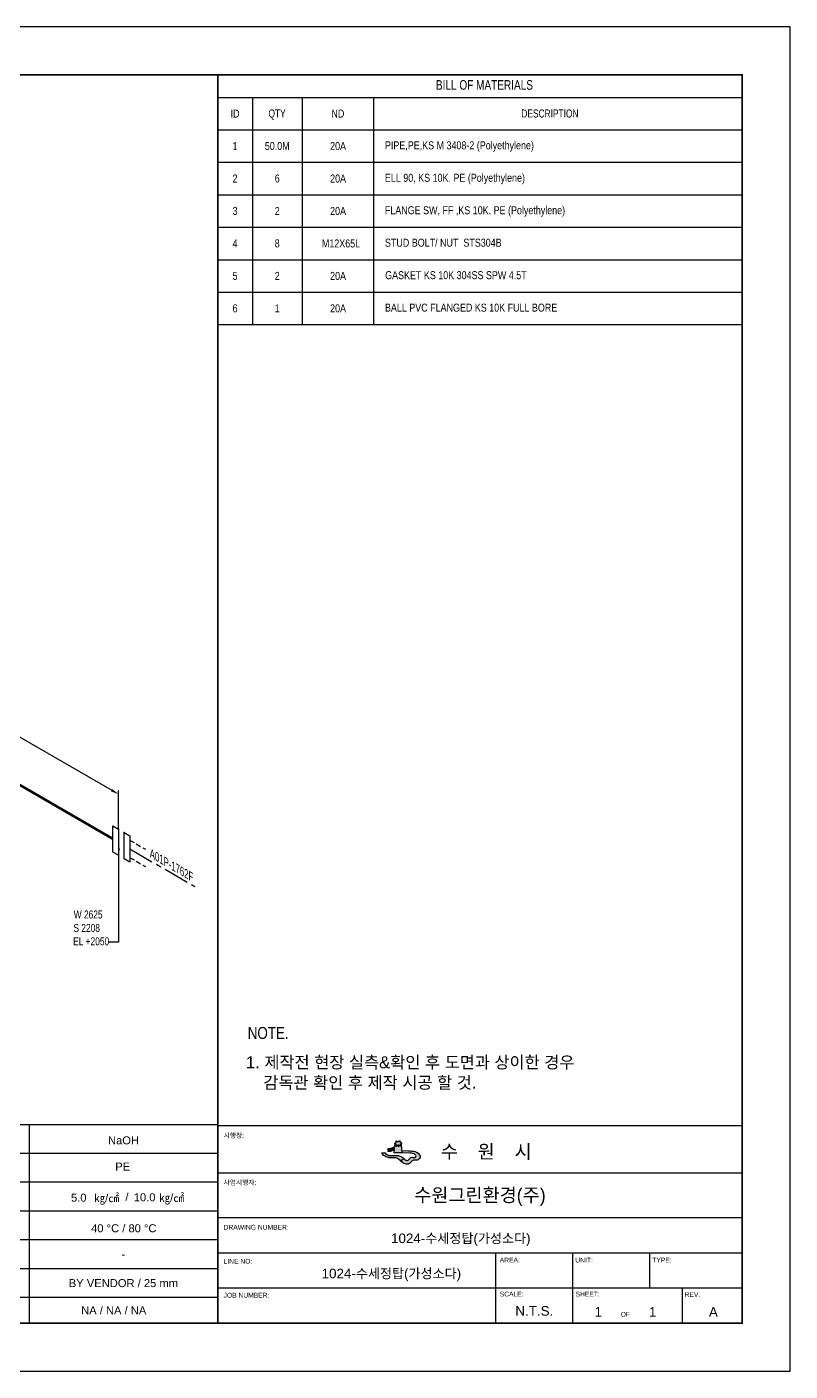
# Model space of a CAD drawing. Header units: millimetres. Extents: x 0 to 594, y 0 to 420.
# Drawn here: x 355.3 to 594, y 0 to 420 of the extents above; entities that cross this region are included whole.
import ezdxf
from ezdxf import colors
from ezdxf.entities.mleader import LeaderData, LeaderLine
from ezdxf.enums import TextEntityAlignment as Align
from ezdxf.math import Vec2, Vec3

# ---------------------------------------------------------------- set-up
doc = ezdxf.new("R2010")
doc.units = ezdxf.units.MM
doc.header["$LTSCALE"] = 0.25
doc.linetypes.add('CENTER', pattern=[50.8, 31.75, -6.35, 6.35, -6.35])
doc.linetypes.add('DASHED2', pattern=[9.525, 6.35, -3.175])
for name, color, linetype in [('7', 5, 'Continuous'), ('기기', 6, 'Continuous'), ('밸브', 4, 'Continuous'), ('연속', 7, 'DASHED2'), ('열 추적 선', 7, 'CENTER'), ('주석', 7, 'Continuous'), ('지시선', 1, 'Continuous'), ('치수', 1, 'Continuous'), ('테이블', 7, 'Continuous')]:
    doc.layers.add(name, color=color, linetype=linetype)
doc.layers.add('파이프 작은 보어', color=30, linetype='Continuous', lineweight=50)
doc.styles.add('AdskIsoAnnotation', font='arial.ttf', dxfattribs={"width": 0.8, "height": 1})
doc.styles.add('AdskIsoMetric', font='arial.ttf', dxfattribs={"width": 0.8, "height": 2.5})
doc.styles.add('AdskIsoMetric-30', font='arial.ttf', dxfattribs={"width": 0.8, "height": 2.5})
doc.styles.add('MtXpl_', font='')
doc.styles.add('RomanS', font='arial.ttf')
doc.styles.get("Standard").update_dxf_attribs({"font": 'arial.ttf'})
doc.styles.add('굴림', font='')
doc.styles.get('MtXpl_').set_extended_font_data('Gulim')
doc.styles.get('굴림').set_extended_font_data('Gulim')
doc.dimstyles.new('AdskIsoMetric', dxfattribs={"dimtxt": 2.5, "dimasz": 2.5, "dimexe": 1, "dimexo": 2, "dimgap": 0.8, "dimtad": 1, "dimdec": 0, "dimrnd": 1, "dimzin": 0, "dimdsep": 46, "dimtxsty": 'AdskIsoMetric', "dimcen": 0, "dimclrt": 7, "dimadec": 0, "dimazin": 0, "dimtfac": 1, "dimtdec": 0, "dimtmove": 1, "dimatfit": 3, "dimfxl": 0, "dimfrac": 2, "dimtolj": 1, "dimtzin": 0, "dimarcsym": 0})

# ---------------------------------------------------------------- blocks, each defined once
blk = doc.blocks.new('*D24')
at = {"layer": 'Defpoints', "color": 0}
for p in [(299.31, 214.14), (384, 180.25), (384, 165.25)]:
    blk.add_point(p, dxfattribs=at)
at = {"layer": '치수', "color": 0, "lineweight": -2}
for p, q in [((299.31, 216.45), (299.31, 230.3)), ((301.47, 227.89), (381.84, 181.5)), ((384, 167.56), (384, 181.4))]:
    blk.add_line(p, q, dxfattribs=at)
at = {"layer": '치수', "color": 0}
for points in [[(301.68, 228.25), (301.26, 227.53), (299.31, 229.14)], [(382.04, 181.86), (381.63, 181.14), (384, 180.25)]]:
    blk.add_solid(points, dxfattribs=at)
at = {"layer": '치수', "color": 7, "insert": (341.65, 207.31), "char_height": 2.5, "attachment_point": 5, "rotation": 330, "style": 'AdskIsoMetric-30'}
blk.add_mtext('\\A1;11538', dxfattribs=at)
blk = doc.blocks.new('개스킷-2-IsoRight')
at = {"color": 0, "linetype": 'ByBlock', "lineweight": -2, "extrusion": (-1, 0, 0)}
for p in [(-0.053, 0.235), (0.044, 0.179), (-0.044, -0.179), (0.044, -0.23)]:
    blk.add_point(p, dxfattribs=at)
blk = doc.blocks.new('플랜지-2-IsoRight')
at = {"color": 0, "linetype": 'ByBlock', "lineweight": -2}
blk.add_wipeout([(0.044, -0.23), (-0.044, -0.179), (-0.044, 0.23), (0.044, 0.179)], dxfattribs=at)
at = {"color": 0, "linetype": 'ByBlock', "lineweight": -2, "extrusion": (-0.707107, -0.408248, 0.57735)}
for p, q in [((-0.044, -0.179), (-0.044, 0.23)), ((-0.044, 0.23), (0.044, 0.179)), ((0.044, 0.179), (0.044, -0.23)), ((0.044, -0.23), (-0.044, -0.179))]:
    blk.add_line(p, q, dxfattribs=at)
at = {"color": 0, "linetype": 'ByBlock', "lineweight": -2}
blk.add_wipeout([(0.044, -0.23), (-0.044, -0.179), (-0.044, 0.23), (0.044, 0.179)], dxfattribs=at)
at = {"color": 0, "linetype": 'ByBlock', "lineweight": -2, "extrusion": (-0.707107, -0.408248, 0.57735)}
for p, q in [((-0.044, -0.179), (-0.044, 0.23)), ((-0.044, 0.23), (0.044, 0.179)), ((0.044, 0.179), (0.044, -0.23)), ((0.044, -0.23), (-0.044, -0.179))]:
    blk.add_line(p, q, dxfattribs=at)
blk = doc.blocks.new('수원시마크')
for color, points in [(1, [(3.75, 6.08, 0.143186), (2.76, 5.78, -0.141847), (1.87, 5.57), (1.39, 5.55), (1.39, 4.73), (1.96, 4.73, 0.144474), (2.64, 4.86), (2.85, 4.99, -0.277731), (3.42, 5.19), (3.68, 5.22)]), (3, [(4.54, 3.3), (1.78, 3.3, -0.16593), (0.46, 4.14), (-0.62, 4.14, 0.174295), (0.21, 3.1, 0.126792), (2.29, 2.45), (3.76, 2.41, -0.209259), (4.99, 2.06), (5.76, 1.43), (6.79, 2.24), (6.45, 2.52, 0.16522)])]:
    blk.add_hatch(color=color).paths.add_polyline_path(points)
h = blk.add_hatch(color=5)
h.paths.add_polyline_path([(6.27, 4.13), (6.04, 6.98), (5.7, 6.98), (5.7, 7.25), (6.13, 7.29), (6.13, 7.5), (5.64, 7.81), (5.64, 8.21), (5.5, 8.21), (5.5, 8.01), (4.93, 7.98), (4.36, 8.01), (4.36, 8.21), (4.22, 8.21), (4.22, 7.81), (3.73, 7.5), (3.73, 7.29), (4.16, 7.25), (4.16, 6.98), (3.82, 6.98), (3.59, 4.13)])
h.paths.add_polyline_path([(4.76, 6.46), (4.76, 6.74), (5.1, 6.74), (5.1, 6.46)], flags=16)
h.paths.add_polyline_path([(5.41, 6.46), (5.41, 6.74), (5.75, 6.74), (5.75, 6.46)], flags=16)
h.paths.add_polyline_path([(4.45, 6.46), (4.11, 6.46), (4.11, 6.74), (4.45, 6.74)], flags=16)
h.paths.add_polyline_path([(8.83, 4.05, -0.174291), (10.75, 3.51, -0.59696), (10.82, 2.7, -0.25604), (10.22, 2.53, 0.024566), (9.63, 2.64, 0.278989), (8.96, 2.35), (8.37, 1.69, -0.298853), (7.44, 1.72), (6.79, 2.24), (5.76, 1.43), (6.54, 0.8, 0.063286), (7.28, 0.37, 0.24753), (8.73, 0.49), (9.46, 1.2, -0.193471), (10.41, 1.66), (11.45, 1.69, 0.388319), (12.37, 3.05, 0.259907), (10.64, 4.57, 0.04063), (8.4, 4.86), (6.21, 4.91), (6.27, 4.13), (6.32, 4.13)])
at = {"color": 1}
blk.add_line((5.76, 1.43), (6.79, 2.24), dxfattribs=at)
at = {"color": 5}
for points in [[(6.2, 4.91), (8.4, 4.86, -0.04063), (10.64, 4.57, -0.259907), (12.37, 3.05, -0.388319), (11.45, 1.69), (10.41, 1.66, 0.193471), (9.46, 1.2), (8.73, 0.49, -0.24753), (7.28, 0.37, -0.063286), (6.54, 0.8), (4.99, 2.06, 0.209259), (3.76, 2.41), (2.29, 2.45, -0.126792), (0.21, 3.1, -0.174295), (-0.62, 4.14, -2.92713)], [(-0.62, 4.14), (0.46, 4.14, 0.16593), (1.78, 3.3), (4.54, 3.3, -0.16522), (6.45, 2.52), (7.44, 1.72, 0.298853), (8.37, 1.69), (8.96, 2.35, -0.278989), (9.63, 2.64, -0.024566), (10.22, 2.53, 0.25604), (10.82, 2.7, 0.59696), (10.75, 3.51, 0.174291), (8.83, 4.05), (6.32, 4.13), (3.59, 4.13)]]:
    blk.add_lwpolyline(points, format="xyb", dxfattribs=at)
at = {"color": 1}
blk.add_lwpolyline([(3.75, 6.08, 0.143186), (2.76, 5.78, -0.141847), (1.87, 5.57), (1.39, 5.55), (1.39, 4.73), (1.96, 4.73, 0.144474), (2.64, 4.86), (2.85, 4.99, -0.277731), (3.42, 5.19), (3.68, 5.22)], format="xyb", dxfattribs=at)
at = {"color": 5}
for points in [[(3.59, 4.13), (3.82, 6.98), (4.16, 6.98), (4.16, 7.25), (3.73, 7.29), (3.73, 7.5), (4.22, 7.81), (4.22, 8.21), (4.36, 8.21), (4.36, 8.01), (4.93, 7.98)], [(6.27, 4.13), (6.04, 6.98), (5.7, 6.98), (5.7, 7.25), (6.13, 7.29), (6.13, 7.5), (5.64, 7.81), (5.64, 8.21), (5.5, 8.21), (5.5, 8.01), (4.93, 7.98)]]:
    blk.add_lwpolyline(points, dxfattribs=at)
for points in [[(4.11, 6.46), (4.45, 6.46), (4.45, 6.74), (4.11, 6.74)], [(4.76, 6.46), (5.1, 6.46), (5.1, 6.74), (4.76, 6.74)], [(5.75, 6.46), (5.41, 6.46), (5.41, 6.74), (5.75, 6.74)]]:
    blk.add_lwpolyline(points, close=True, dxfattribs=at)
blk = doc.blocks.new('T')
at = {"layer": '지시선', "xscale": 48, "yscale": 48, "zscale": 48}
blk.add_blockref('수원시마크', (-288, -200), dxfattribs=at)

msp = doc.modelspace()

# ---------------------------------------------------------------- linework, layer by layer
at = {"linetype": 'ByBlock', "lineweight": -2}
for p, q in [((356, 77), (356, 15)), ((501.9206, 15), (501.9206, 37)), ((526, 15), (526, 37)), ((550.0794, 26), (550.0794, 37)), ((560.3833, 15), (560.3833, 26))]:
    msp.add_line(p, q, dxfattribs=at)
for p, q in [((415, 76.6899), (579, 76.6899)), ((415, 68), (308.5763, 68)), ((415, 59), (308.5763, 59)), ((415, 62), (579, 62)), ((415, 50), (308.5763, 50)), ((415, 48), (579, 48)), ((415, 41), (308.5763, 41)), ((415, 37), (579, 37)), ((415, 32), (308.5763, 32)), ((415, 26), (579, 26)), ((415, 23), (308.5763, 23))]:
    msp.add_line(p, q)
at = {"linetype": 'ByBlock', "lineweight": -2, "const_width": 0.5}
for points in [[(415, 15), (415, 405)], [(415, 77), (154, 77), (154, 15)]]:
    msp.add_lwpolyline(points, dxfattribs=at)
at = {"layer": '테이블'}
for p, q in [((415, 405), (415, 326.9822)), ((415, 405), (579, 405)), ((415, 405), (579, 405)), ((579, 405), (579, 326.9822)), ((415, 397.9822), (579, 397.9822)), ((415, 397.9822), (579, 397.9822)), ((425.82, 397.9822), (425.82, 387.8393)), ((425.82, 397.9822), (425.82, 387.8393)), ((441.3885, 397.9822), (441.3885, 387.8393)), ((441.3885, 397.9822), (441.3885, 387.8393)), ((463.7589, 397.9822), (463.7589, 387.8393)), ((463.7589, 397.9822), (463.7589, 387.8393)), ((463.7589, 397.9822), (463.7589, 387.8393)), ((415, 387.8393), (579, 387.8393)), ((415, 387.8393), (579, 387.8393)), ((415, 387.8393), (579, 387.8393)), ((415, 387.8393), (579, 387.8393)), ((415, 387.8393), (579, 387.8393)), ((425.82, 387.8393), (425.82, 377.6965)), ((441.3885, 387.8393), (441.3885, 377.6965)), ((463.7589, 387.8393), (463.7589, 377.6965)), ((415, 377.6965), (579, 377.6965)), ((415, 377.6965), (579, 377.6965)), ((425.82, 377.6965), (425.82, 367.5536)), ((441.3885, 377.6965), (441.3885, 367.5536)), ((463.7589, 377.6965), (463.7589, 367.5536)), ((415, 367.5536), (579, 367.5536)), ((415, 367.5536), (579, 367.5536)), ((425.82, 367.5536), (425.82, 357.4108)), ((441.3885, 367.5536), (441.3885, 357.4108)), ((463.7589, 367.5536), (463.7589, 357.4108)), ((415, 357.4108), (579, 357.4108)), ((415, 357.4108), (579, 357.4108)), ((425.82, 357.4108), (425.82, 337.125)), ((441.3885, 357.4108), (441.3885, 337.125)), ((463.7589, 357.4108), (463.7589, 337.125)), ((415, 347.2679), (579, 347.2679)), ((415, 337.125), (579, 337.125)), ((415, 337.125), (579, 337.125)), ((425.82, 337.125), (425.82, 326.9822)), ((441.3885, 337.125), (441.3885, 326.9822)), ((463.7589, 337.125), (463.7589, 326.9822)), ((415, 326.9822), (579, 326.9822))]:
    msp.add_line(p, q, dxfattribs=at)
at = {"layer": '파이프 작은 보어'}
msp.add_lwpolyline([(342.6465, 189.1219), (384.0002, 165.2464)], dxfattribs=at)

# ---------------------------------------------------------------- block references
at = {"layer": '7', "xscale": 0.01912379949126055, "yscale": 0.01912379949126055, "zscale": 0.01912379949126055}
msp.add_blockref('T', (472.4222, 68.2071), dxfattribs=at)
at = {"layer": '밸브', "xscale": 20, "yscale": 20, "zscale": 20, "rotation": 179.9999999999639}
msp.add_blockref('개스킷-2-IsoRight', (384.8841, 164.736), dxfattribs=at)

# ---------------------------------------------------------------- texts
at = {"color": 7, "style": 'AdskIsoMetric'}
for s, p in [('NaOH', (380.6812, 70.8559)), ('PE', (382.9468, 62.646)), ('5.0', (369.103, 52.9462)), ('㎏/㎠', (376.3782, 52.8069)), ('/', (386.1261, 53.2022)), ('10.0', (388.7325, 53.0638)), ('㎏/㎠', (396.6965, 52.8657)), ('40 %%DC / 80 %%DC', (375.399, 43.3833)), ('NA / NA / NA', (372.2839, 17.7298))]:
    msp.add_text(s, height=2.5, dxfattribs=at).set_placement(p)
at = {"color": 7, "linetype": 'ByBlock', "lineweight": -2, "style": 'RomanS'}
for s, p in [('시행청:', (416.8367, 72.8857)), ('사업시행자:', (416.8367, 58.1958)), ('DRAWING NUMBER:', (416.8367, 44.1958)), ('LINE NO:', (416.8367, 33.5792)), ('AREA:', (503.1903, 33.9438)), ('UNIT:', (526.8116, 33.9438)), ('TYPE:', (550.8911, 33.9438)), ('JOB NUMBER:', (416.8367, 22.9625)), ('SCALE:', (503.1903, 23.3271)), ('SHEET:', (526.8904, 23.3271)), ('REV.', (560.9975, 23.16)), ('OF', (541, 17))]:
    msp.add_text(s, height=1.5, dxfattribs=at).set_placement(p)
at = {"style": '굴림'}
msp.add_text('수    원    시', height=4.255987, dxfattribs=at).set_placement((484.7572, 66.4683))
msp.add_text('수원그린환경(주)', height=4.25599, dxfattribs=at).set_placement((497, 55), align=Align.MIDDLE_CENTER)
at = {"color": 7, "style": 'AdskIsoMetric'}
for s, p in [('-', (385.5, 36.5)), ('BY VENDOR / 25 mm', (385.5, 27.5))]:
    msp.add_text(s, height=2.5, dxfattribs=at).set_placement(p, align=Align.MIDDLE_CENTER)
at = {"color": 7, "linetype": 'ByBlock', "lineweight": -2}
msp.add_text('N.T.S.', height=3, dxfattribs=at).set_placement((514, 17.3202), align=Align.CENTER)
at = {"color": 7}
for tag, p in [('1024-수세정탑(가성소다)', (491, 40)), ('1024-수세정탑(가성소다)', (469.2914, 29)), ('1', (534, 17)), ('1', (551, 17)), ('A', (570, 17))]:
    msp.add_attdef(tag, text='', height=3, dxfattribs=at).set_placement(p, align=Align.CENTER)
at = {"layer": '기기', "style": 'AdskIsoMetric-30', "oblique": 330, "width": 0.8}
msp.add_text('A01P-1762F', height=2.5, rotation=330, dxfattribs=at).set_placement((393.7502, 160.5493))
at = {"layer": '주석', "width": 0.8}
for s, height, style, p in [('W 2625', 2.5, 'MtXpl_', (369.9659, 141.4288)), ('S 2208', 2.5, 'MtXpl_', (369.8745, 137.2195)), ('EL +2050', 2.5, 'MtXpl_', (369.779, 133.0426)), ('NOTE.', 3.75, 'AdskIsoAnnotation', (424.3734, 103.7723))]:
    msp.add_text(s, height=height, dxfattribs=dict(at, style=style)).set_placement(p)
at = {"layer": '주석', "style": 'AdskIsoAnnotation'}
for s, p in [('1. 제작전 현장 실측&확인 후 도면과 상이한 경우 ', (423.7796, 94.6083)), ('   감독관 확인 후 제작 시공 할 것.', (424.9028, 88.2681))]:
    msp.add_text(s, height=3.75, dxfattribs=at).set_placement(p)
at = {"layer": '테이블', "width": 0.8}
for s, height, style, p in [('BILL OF MATERIALS', 3, 'MtXpl_', (483.2302, 400.3642)), ('QTY', 2.5, 'MtXpl_', (430.8626, 391.6891)), ('DESCRIPTION', 2.5, 'MtXpl_', (509.9447, 391.6924)), ('20A', 2.5, 'AdskIsoMetric', (450.1426, 381.5188)), ('PIPE,PE,KS M 3408-2 (Polyethylene) ', 2.5, 'AdskIsoMetric', (467.2845, 381.7439)), ('20A', 2.5, 'AdskIsoMetric', (450.1426, 371.3759)), ('ELL 90, KS 10K. PE (Polyethylene) ', 2.5, 'AdskIsoMetric', (467.2791, 371.601)), ('20A', 2.5, 'AdskIsoMetric', (450.1426, 361.233)), ('FLANGE SW, FF ,KS 10K. PE (Polyethylene) ', 2.5, 'AdskIsoMetric', (467.2709, 361.4581)), ('M12X65L', 2.5, 'AdskIsoMetric', (447.5655, 351.0893)), ('STUD BOLT/ NUT  STS304B', 2.5, 'AdskIsoMetric', (467.2954, 351.3144)), ('20A', 2.5, 'AdskIsoMetric', (450.1426, 340.9473)), ('GASKET KS 10K 304SS SPW 4.5T', 2.5, 'AdskIsoMetric', (467.3514, 341.1724)), ('20A', 2.5, 'AdskIsoMetric', (450.1426, 330.8045)), ('BALL PVC FLANGED KS 10K FULL BORE', 2.5, 'AdskIsoMetric', (467.2954, 331.0287))]:
    msp.add_text(s, height=height, dxfattribs=dict(at, style=style)).set_placement(p)
at = {"layer": '테이블', "char_height": 2.5, "attachment_point": 5, "style": 'AdskIsoMetric'}
for s, insert, width in [('ID', (420.41, 392.9108), 7.820039), ('ND', (452.5737, 392.9108), 19.370384), ('1', (420.41, 382.7679), 7.820039), ('50.0M', (433.6043, 382.7679), 12.568491), ('2', (420.41, 372.625), 7.820039), ('6', (433.6043, 372.625), 12.568491), ('3', (420.41, 362.4822), 7.820039), ('2', (433.6043, 362.4822), 12.568491), ('4', (420.41, 352.3393), 7.820039), ('8', (433.6043, 352.3393), 12.568491), ('5', (420.41, 342.1965), 7.820039), ('2', (433.6043, 342.1965), 12.568491), ('6', (420.41, 332.0536), 7.820039), ('1', (433.6043, 332.0536), 12.568491)]:
    msp.add_mtext(s, dxfattribs=dict(at, insert=insert, width=width))

# ---------------------------------------------------------------- dimensions: what is measured, and where the dimension line sits
at = {"layer": '치수'}
dim = msp.add_linear_dim(base=(384.0002, 180.2464), p1=(299.3082, 214.1433), p2=(384.0002, 165.2464), angle=330, text='11538', dimstyle='AdskIsoMetric', override={"dimtad": 0, "dimlfac": 117.978245, "dimtxsty": 'AdskIsoMetric-30', "dimse1": 0, "dimse2": 0, "dimsd1": 0, "dimsd2": 0, "dimtmove": 1}, dxfattribs=at)
dim.commit()
dim.dimension.update_dxf_attribs({"geometry": '*D24', "text_midpoint": (341.6542, 207.3127), "dimtype": 160})

# ---------------------------------------------------------------- leaders
at = {"layer": '주석'}
ml = msp.add_multileader_mtext('Standard', dxfattribs=at)
ml.set_content('')
ml.set_leader_properties()
ml.build(insert=Vec2(0, 0))
ml.multileader.update_dxf_attribs({"dogleg_length": 3.0619, "arrow_head_size": 2.5})
ctx = ml.context
ctx.base_point, ctx.arrow_head_size, ctx.plane_origin = Vec3(380.9381, 134), 2.5, Vec3(-9, -1)
notes = []
notes.append((ctx, [(0, (1, 1, 0), (384, 134), (-1, 0), 3.0619, [(0, [(384.0002, 165.2464)], 0, [])])]))
ctx.mtext, ml.multileader.dxf.content_type = None, 0
for ctx, leaders in notes:
    for number, flags, end, landing, length, lines in leaders:
        leader = LeaderData()
        leader.index, (leader.has_last_leader_line, leader.has_dogleg_vector, leader.attachment_direction) = number, flags
        leader.last_leader_point, leader.dogleg_vector, leader.dogleg_length = Vec3(end), Vec3(landing), length
        for number, points, colour, breaks in lines:
            line = LeaderLine()
            line.index, line.vertices, line.color, line.breaks = number, Vec3.list(points), colors.encode_raw_color(colour), breaks
            leader.lines.append(line)
        ctx.leaders.append(leader)

# ---------------------------------------------------------------- next in the draw order: block references
at = {"layer": '연속', "xscale": 20.25177762182156, "yscale": 20.25177762182156, "zscale": 20.25177762182156, "rotation": 180.0000000057356}
msp.add_blockref('플랜지-2-IsoRight', (386.663, 163.6576), dxfattribs=at)

# ---------------------------------------------------------------- next in the draw order: linework, layer by layer
at = {"layer": '연속'}
for points in [[(387.4414, 165.9084), (392.4158, 163.0364)], [(387.4414, 160.508), (392.4158, 157.636)]]:
    msp.add_lwpolyline(points, dxfattribs=at)
at = {"layer": '열 추적 선', "color": 1}
msp.add_line((387.558, 163.1409), (407.8349, 151.434), dxfattribs=at)

# ---------------------------------------------------------------- next in the draw order: block references
at = {"layer": '밸브', "xscale": 19.99999999999993, "yscale": 19.99999999999993, "zscale": 19.99999999999993}
msp.add_blockref('플랜지-2-IsoRight', (383.1163, 165.7567), dxfattribs=at)

# ---------------------------------------------------------------- next in the draw order: linework, layer by layer
msp.add_lwpolyline([(0, 0), (594, 0), (594, 420), (0, 420)], close=True)
at = {"const_width": 0.5}
msp.add_lwpolyline([(15, 15), (579, 15), (579, 405), (15, 405)], close=True, dxfattribs=at)

doc.saveas('drawing.dxf')
